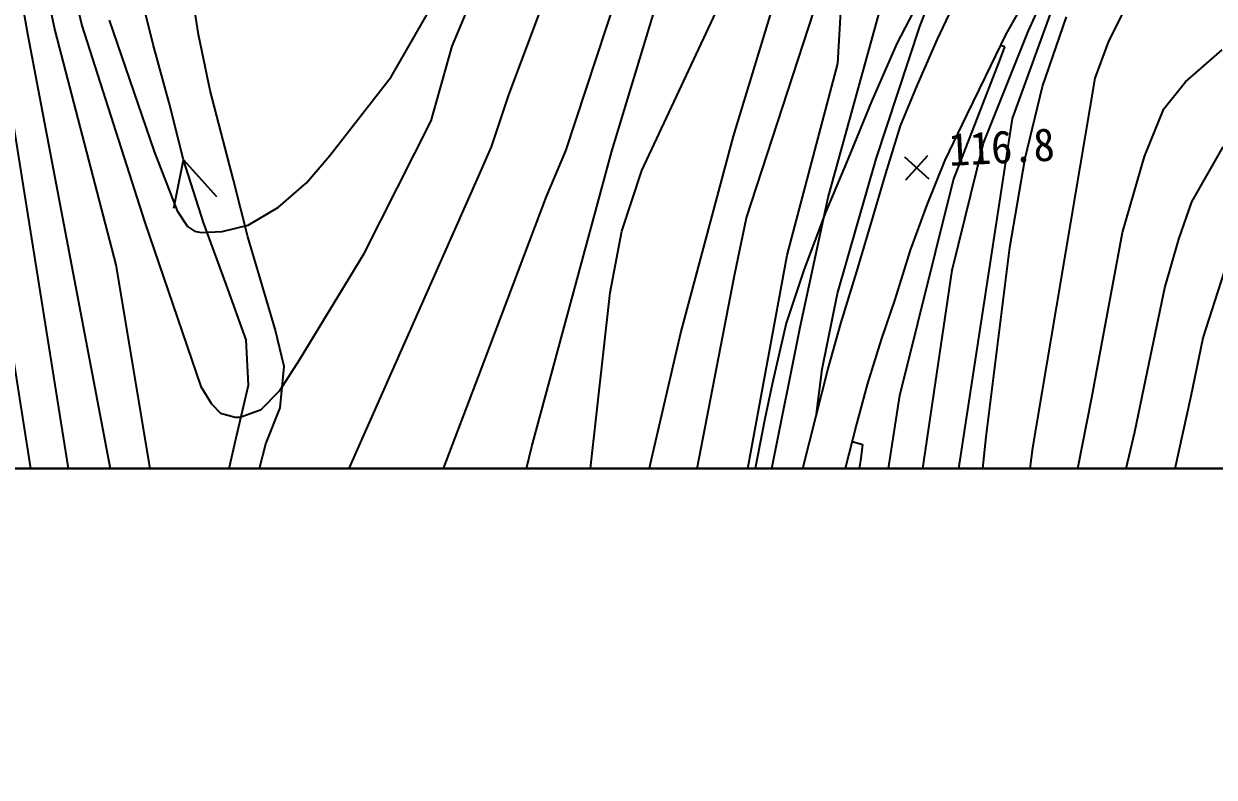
# Model space of a CAD drawing. Header units: millimetres. Extents: x 13158 to 13954, y 1103 to 1809.
# Drawn here: x 13494 to 13566.5, y 1394.5 to 1440.5 of the extents above; entities that cross this region are included whole.
import ezdxf
from ezdxf.xclip import XClip

# ---------------------------------------------------------------- set-up
doc = ezdxf.new("R2010")
doc.units = ezdxf.units.MM
doc.header["$LTSCALE"] = 10
doc.header["$MEASUREMENT"] = 0
doc.header["$XCLIPFRAME"] = 2
doc.layers.add('TX-PAPR', color=2, linetype='Continuous', plot=False)
doc.layers.add('TZ-BASE', color=253, linetype='Continuous')
doc.styles.add('HANA', font='GulimChe.ttf')

# ---------------------------------------------------------------- blocks, each defined once
blk = doc.blocks.new('JD-SGKLSNK8SGJS87')
at = {"layer": 'TZ-BASE'}
for p, q in [((241.466, -3.784, 111), (255.17, -90.637, 111)), ((281.841, -52.255, 108), (293.877, -20.12, 108)), ((250.671, -37.78, 109), (252.527, -48.585, 109)), ((252.431, -39.814, 108), (254.18, -48.274, 108)), ((253.925, -39.956, 107), (255.834, -47.964, 107)), ((295.553, -54.72, 112), (299.893, -40.47, 112)), ((301.317, -58.456, 115), (305.925, -41.854, 115)), ((306.922, -48.035, 116), (309.212, -41.895, 116)), ((285.333, -55.609, 109), (289.737, -42.266, 109)), ((289.963, -56.811, 111), (296.069, -43.762, 111)), ((260.173, -49.126, 94.278), (259.237, -45.377, 94.278)), ((262.931, -48.528, 112.967), (262.485, -45.559, 112.967)), ((278.41, -49.226, 107), (280, -45.422, 107)), ((296.354, -59.699, 113), (301.012, -45.37, 113)), ((288.148, -55.635, 110), (291.102, -45.841, 110)), ((301.908, -50.298, 114), (302.141, -46.411, 114)), ((307.03, -46.156, 112.967), (305.517, -49.059, 112.967)), ((307.992, -48.794, 93.154), (309.395, -45.814, 93.154)), ((313.331, -46.4), (312.167, -48.497)), ((313.512, -48.338, 118), (314.458, -46.266, 118)), ((274.683, -51.108, 106), (277.027, -47.038, 106)), ((312.558, -53.642, 119), (315.106, -46.641, 119)), ((318.408, -48.982, 121), (319.389, -47.014, 121)), ((257.487, -47.654, 106), (260.244, -55.655, 106)), ((314.392, -51.689, 120), (315.858, -47.437, 120)), ((252.527, -48.585, 109), (258.933, -82.176, 109)), ((254.18, -48.274, 108), (257.909, -62.565, 108)), ((255.834, -47.964, 107), (259.671, -59.977, 107)), ((263.655, -51.936, 112.967), (262.931, -48.528, 112.967)), ((304.251, -56.097, 116), (306.922, -48.035, 116)), ((310.805, -55.157, 118), (313.512, -48.338, 118)), ((312.167, -48.497), (310.922, -51.063)), ((261.152, -52.696, 94.278), (260.173, -49.126, 94.278)), ((277.119, -53.776, 107), (278.41, -49.226, 107)), ((305.517, -49.059, 112.967), (303.973, -52.604, 112.967)), ((306.781, -51.588, 93.154), (307.992, -48.794, 93.154)), ((311.781, -50.145, 117), (312.089, -49.272, 117)), ((312.089, -49.272, 117), (311.834, -49.184, 117)), ((317.606, -51.191, 121), (318.408, -48.982, 121)), ((323.119, -51.403, 122), (325.351, -49.453, 122)), ((298.833, -61.978, 114), (301.908, -50.298, 114)), ((308.971, -57.38, 117), (311.781, -50.145, 117)), ((270.939, -55.895, 106), (274.683, -51.108, 106)), ((310.922, -51.063), (309.754, -53.443)), ((314.948, -66.977, 121), (317.606, -51.191, 121)), ((321.788, -53.056, 122), (323.119, -51.403, 122)), ((264.315, -54.512, 112.967), (263.655, -51.936, 112.967)), ((305.744, -54.082, 93.154), (306.781, -51.588, 93.154)), ((313.34, -56.057, 120), (314.392, -51.689, 120)), ((262.031, -56.164, 94.278), (261.152, -52.696, 94.278)), ((280.797, -55.38, 108), (281.841, -52.255, 108)), ((303.973, -52.604, 112.967), (302.544, -56.092, 112.967)), ((251.588, -53.569, 110), (257.329, -89.643, 110)), ((307.983, -83.641, 119), (312.558, -53.642, 119)), ((309.754, -53.443), (308.431, -56.179)), ((320.949, -55.111, 122), (321.788, -53.056, 122)), ((273.049, -61.874, 107), (277.119, -53.776, 107)), ((304.834, -56.994, 93.154), (305.744, -54.082, 93.154)), ((265.084, -57.41, 112.967), (264.315, -54.512, 112.967)), ((292.343, -66.723, 112), (295.553, -54.72, 112)), ((320.606, -55.951, 122), (320.949, -55.111, 122)), ((260.244, -55.655, 106), (261.631, -59.276, 106)), ((280, -57.184, 108), (280.797, -55.38, 108)), ((283.256, -73.655, 110), (288.148, -55.635, 110)), ((284.149, -58.399, 109), (285.333, -55.609, 109)), ((308.877, -62.887, 118), (310.805, -55.157, 118)), ((323.501, -58.716, 123), (325.41, -55.367, 123)), ((261.434, -59.104, 94.278), (262.031, -56.164, 94.278)), ((262.031, -56.164, 94.278), (264.032, -58.399, 94.278)), ((263.249, -59.996, 94.278), (262.031, -56.164, 94.278)), ((269.529, -57.566, 106), (270.939, -55.895, 106)), ((302.544, -56.092, 112.967), (301.157, -59.375, 112.967)), ((301.9, -64.316, 116), (304.251, -56.097, 116)), ((305.983, -55.975, 116.797), (307.469, -57.314, 116.797)), ((306.057, -57.388, 116.797), (307.395, -55.902, 116.797)), ((308.431, -56.179), (307.334, -58.918)), ((312.409, -61.515, 120), (313.34, -56.057, 120)), ((319.265, -60.604, 122), (320.606, -55.951, 122)), ((272.582, -73.976, 108), (280, -57.184, 108)), ((288.74, -60.523, 111), (289.963, -56.811, 111)), ((303.978, -59.963, 93.154), (304.834, -56.994, 93.154)), ((265.939, -60.858, 112.967), (265.084, -57.41, 112.967)), ((267.81, -59.053, 106), (269.529, -57.566, 106)), ((305.692, -70.537, 117), (308.971, -57.38, 117)), ((280, -69.379, 109), (284.149, -58.399, 109)), ((299.625, -66.379, 115), (301.317, -58.456, 115)), ((322.703, -61.008, 123), (323.501, -58.716, 123)), ((261.631, -59.276, 106), (262.28, -60.24, 106)), ((265.97, -60.147, 106), (267.81, -59.053, 106)), ((301.157, -59.375, 112.967), (299.86, -62.828, 112.967)), ((307.334, -58.918), (306.331, -61.677)), ((259.671, -59.977, 107), (263.089, -69.98, 107)), ((264.648, -63.811, 94.278), (263.249, -59.996, 94.278)), ((264.392, -60.529, 106), (265.97, -60.147, 106)), ((295.625, -63.212, 113), (296.354, -59.699, 113)), ((303.067, -62.969, 93.154), (303.978, -59.963, 93.154)), ((262.28, -60.24, 106), (262.694, -60.518, 106)), ((262.694, -60.518, 106), (263.098, -60.597, 106)), ((263.098, -60.597, 106), (264.392, -60.529, 106)), ((266.713, -63.455, 112.967), (265.939, -60.858, 112.967)), ((288.03, -64.263, 111), (288.74, -60.523, 111)), ((317.402, -70.659, 122), (319.265, -60.604, 122)), ((306.331, -61.677), (305.381, -64.683)), ((310.957, -73.064, 120), (312.409, -61.515, 120)), ((321.858, -63.969, 123), (322.703, -61.008, 123)), ((269.095, -68.369, 107), (273.049, -61.874, 107)), ((295.709, -78.867, 114), (298.833, -61.978, 114)), ((257.909, -62.565, 108), (260.381, -77.409, 108)), ((299.86, -62.828, 112.967), (298.774, -66.133, 112.967)), ((302.095, -66.144, 93.154), (303.067, -62.969, 93.154)), ((304.352, -93.82, 118), (308.877, -62.887, 118)), ((324.184, -67.014, 124), (325.476, -63.03, 124)), ((248.893, -63.447, 112), (252.702, -89.602, 112)), ((265.851, -67.139, 94.278), (264.648, -63.811, 94.278)), ((267.612, -66.487, 112.967), (266.713, -63.455, 112.967)), ((289.957, -92.411, 113), (295.625, -63.212, 113)), ((285.678, -85.548, 111), (288.03, -64.263, 111)), ((300.953, -68.928, 116), (301.9, -64.316, 116)), ((320.701, -69.52, 123), (321.858, -63.969, 123)), ((305.381, -64.683), (304.552, -67.124)), ((268.163, -68.779, 112.967), (267.612, -66.487, 112.967)), ((290.491, -74.692, 112), (292.343, -66.723, 112)), ((294.511, -91.717, 115), (299.625, -66.379, 115)), ((298.774, -66.133, 112.967), (297.908, -69.838, 112.967)), ((301.299, -68.982, 93.154), (302.095, -66.144, 93.154)), ((265.99, -69.898, 94.278), (265.851, -67.139, 94.278)), ((304.552, -67.124), (303.701, -69.866)), ((313.795, -73.725, 121), (314.948, -66.977, 121)), ((323.452, -70.552, 124), (324.184, -67.014, 124)), ((267.894, -70.228, 107), (269.095, -68.369, 107)), ((267.919, -71.285, 112.967), (268.163, -68.779, 112.967)), ((300.59, -71.813, 116), (300.953, -68.928, 116)), ((274.412, -84.162, 109), (280, -69.379, 109)), ((300.597, -71.784, 93.154), (301.299, -68.982, 93.154)), ((320.028, -72.75, 123), (320.701, -69.52, 123)), ((263.089, -69.98, 107), (263.743, -71.044, 107)), ((265.241, -73.111, 94.278), (265.99, -69.898, 94.278)), ((266.756, -71.386, 107), (267.894, -70.228, 107)), ((297.908, -69.838, 112.967), (297.461, -71.965, 112.967)), ((303.701, -69.866), (303.062, -72.292)), ((263.743, -71.044, 107), (264.272, -71.615, 107)), ((303.788, -83.028, 117), (305.692, -70.537, 117)), ((316.472, -75.333, 122), (317.402, -70.659, 122)), ((322.444, -75.131, 124), (323.452, -70.552, 124)), ((264.272, -71.615, 107), (265.184, -71.867, 107)), ((265.483, -71.852, 107), (266.756, -71.386, 107)), ((267.038, -73.48, 112.967), (267.919, -71.285, 112.967)), ((299.776, -75.055, 93.154), (300.597, -71.784, 93.154)), ((265.184, -71.867, 107), (265.483, -71.852, 107)), ((297.461, -71.965, 112.967), (296.808, -75.351, 112.967)), ((303.062, -72.292), (302.221, -75.525)), ((264.513, -76.286, 94.278), (265.241, -73.111, 94.278)), ((309.437, -87.911, 120), (310.957, -73.064, 120)), ((319.308, -75.749, 123), (320.028, -72.75, 123)), ((266.335, -76.301, 112.967), (267.038, -73.48, 112.967)), ((268.391, -83.578, 108), (272.582, -73.976, 108)), ((282.111, -78.371, 110), (283.256, -73.655, 110)), ((303.444, -73.557, 116), (302.784, -73.361, 116)), ((303.319, -74.508, 116), (303.444, -73.557, 116)), ((312.645, -83.241, 121), (313.795, -73.725, 121)), ((288.241, -85.79, 112), (290.491, -74.692, 112)), ((301.857, -83.653, 116), (303.319, -74.508, 116))]:
    blk.add_line(p, q, dxfattribs=at)
blk.add_arc((180.798, -13.736), 76.457, 331.21938, 345.10343, dxfattribs=at)
blk.add_arc((180.798, -13.736), 76.457, 331.21938, 345.10343, dxfattribs=at)
at = {"layer": 'TZ-BASE', "style": 'HANA'}
blk.add_text('116.8', height=2, rotation=2.98923, dxfattribs=at).set_placement((308.723, -56.54, 116.797))

msp = doc.modelspace()

# ---------------------------------------------------------------- linework, layer by layer
at = {"layer": 'TX-PAPR', "flags": 128}
msp.add_lwpolyline([(13941.675, 1413.34), (13241.675, 1413.34), (13241.675, 1563.34), (13941.675, 1563.34)], close=True, dxfattribs=at)

# ---------------------------------------------------------------- block references
at = {"layer": 'TZ-BASE'}
ref = msp.add_blockref('JD-SGKLSNK8SGJS87', (13241.675, 1488.34), dxfattribs=at)
XClip(ref).set_block_clipping_path([(0, -75), (699.9999999994, 75)])

doc.saveas('drawing.dxf')
